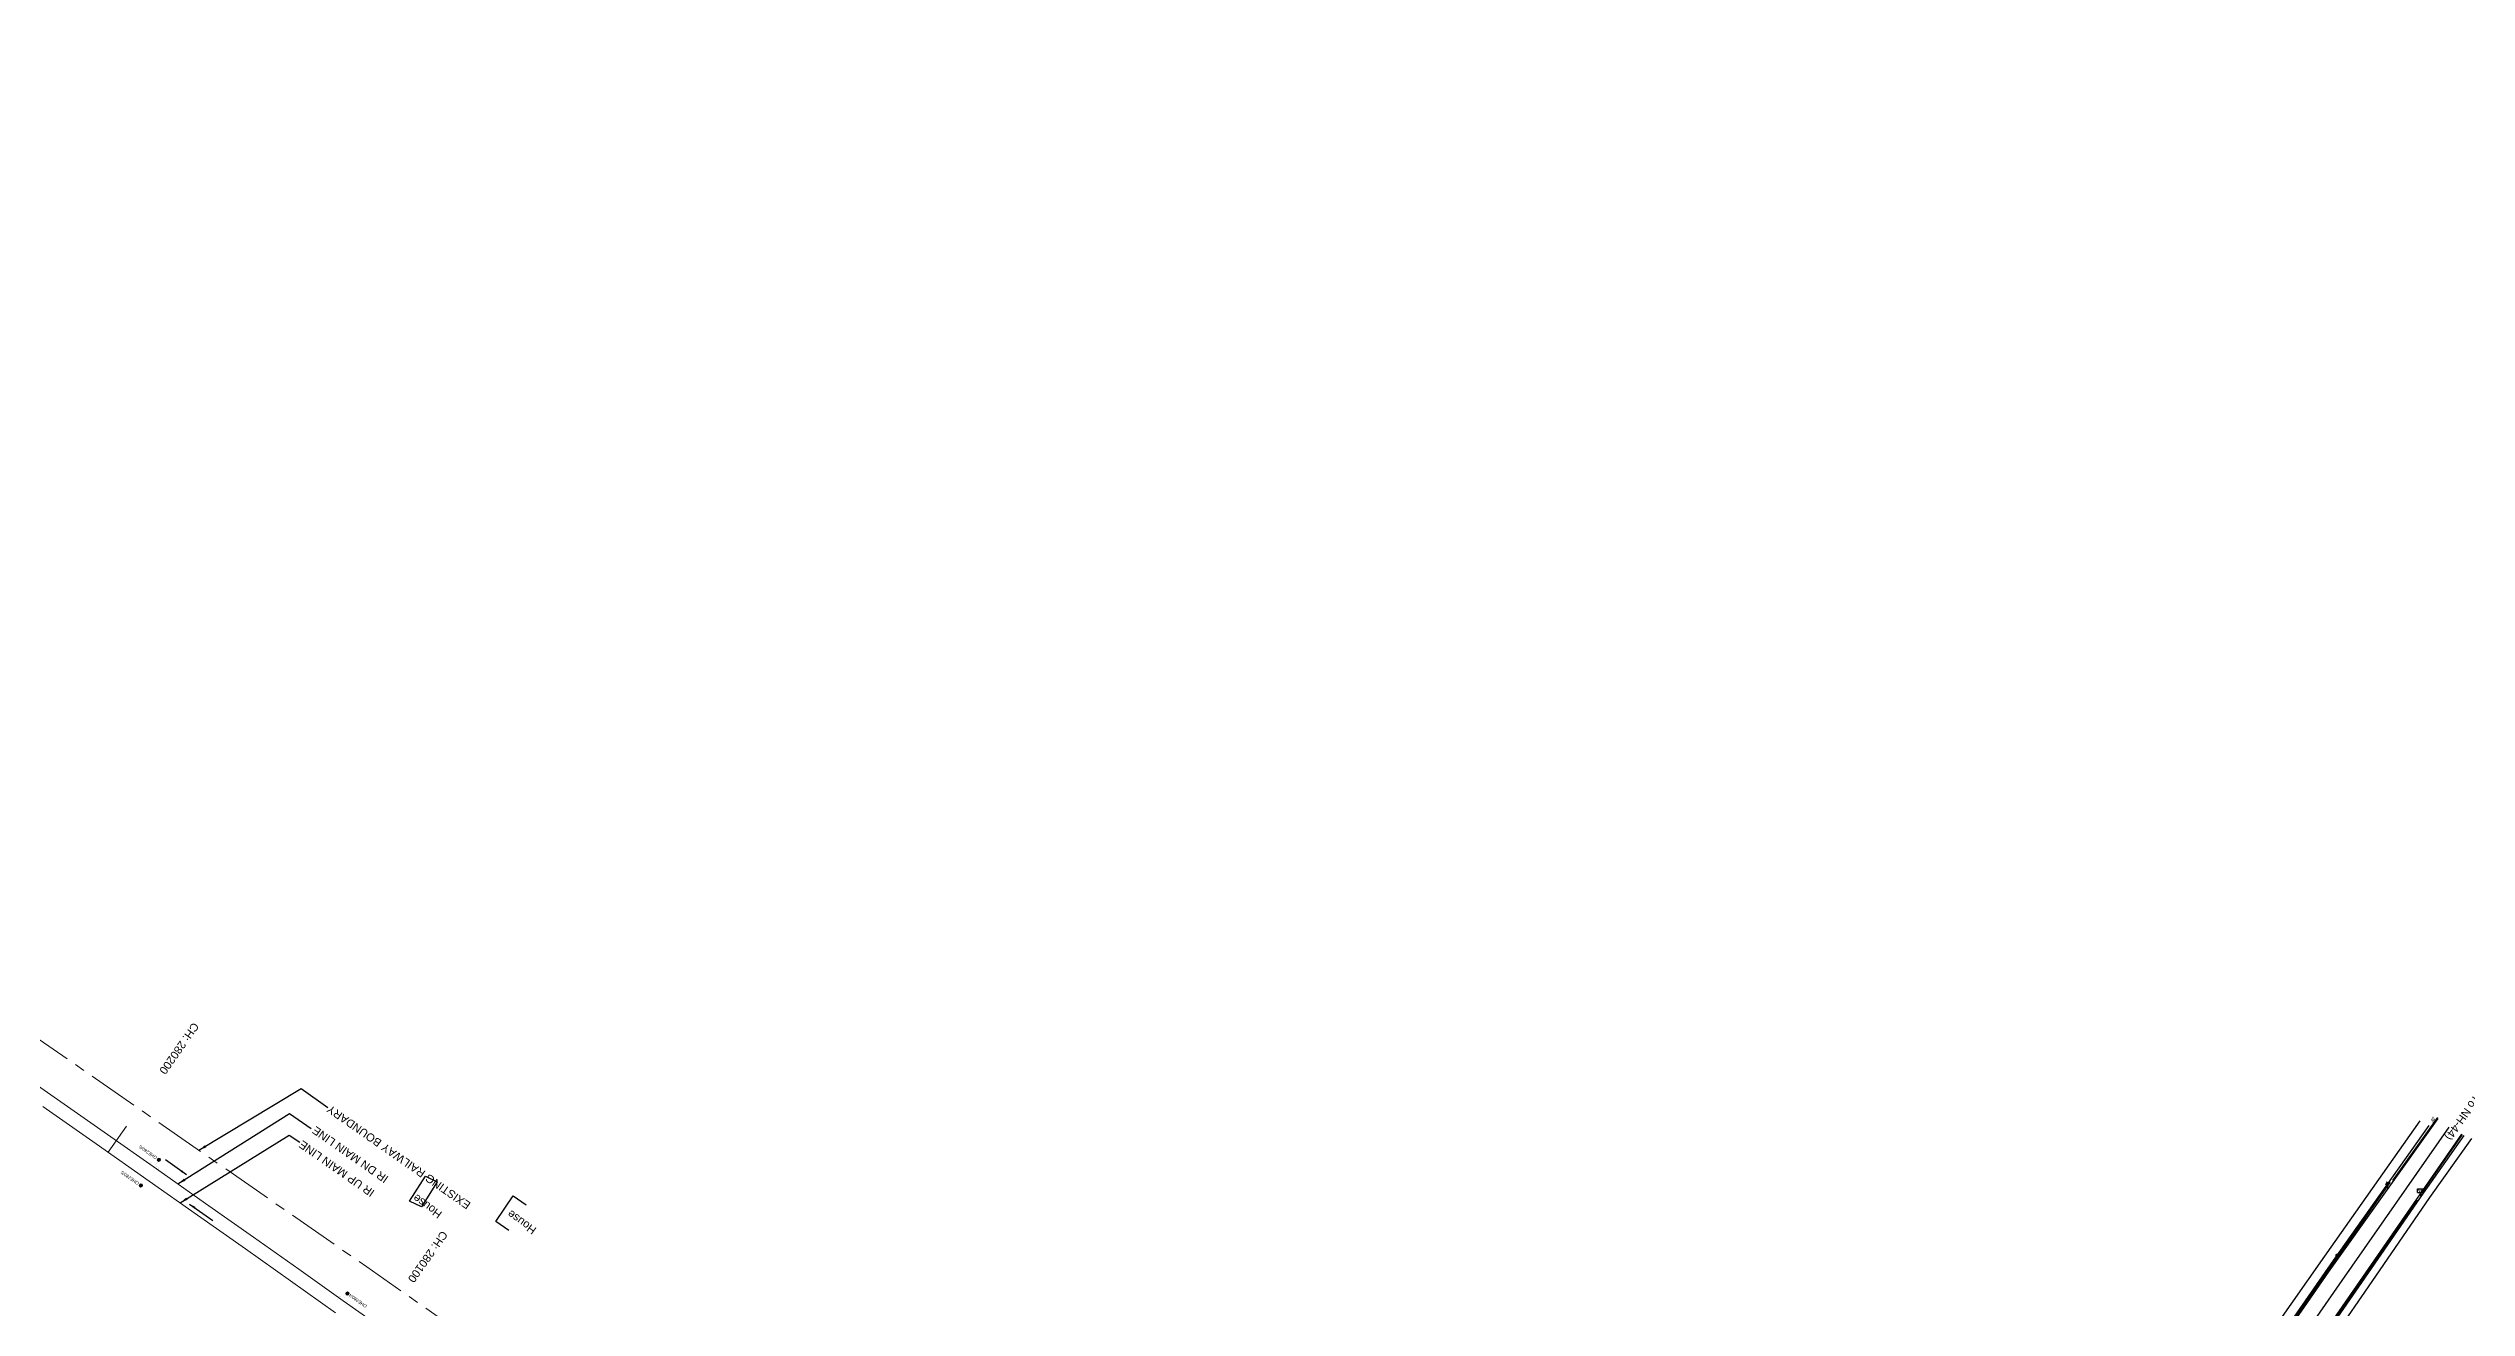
# Model space of a CAD drawing. Header units: metres. Extents: x 646303 to 662875, y 3366650 to 3378730.
# Drawn here: x 660779 to 661534, y 3368084 to 3368478 of the extents above; entities that cross this region are included whole.
import ezdxf
from ezdxf.enums import TextEntityAlignment as Align

# ---------------------------------------------------------------- set-up
doc = ezdxf.new("R2010")
doc.units = ezdxf.units.M
doc.header["$MEASUREMENT"] = 0
doc.header["$PDMODE"] = 3
doc.header["$PDSIZE"] = 0.5
doc.linetypes.add('CENTER', pattern=[50.8, 31.75, -6.35, 6.35, -6.35])
for name, color, linetype, lineweight in [('BOUNDARY DIMENTION', 10, 'Continuous', 0), ('Existing Chainage', 7, 'Continuous', 0), ('Existing IR Track', 143, 'Continuous', 0), ('Existing Railway Boundary', 7, 'CENTER', 0), ('flow direction', 7, 'Continuous', 0), ('OHE MAST', 8, 'Continuous', 0), ('OHE MAST TEXT', 8, 'Continuous', 0)]:
    doc.layers.add(name, color=color, linetype=linetype, lineweight=lineweight)
for name, color, linetype in [('BRIDGE_PARAPET', 7, 'Continuous'), ('DFCC Boundary', 6, 'CENTER'), ('GRILL', 251, 'Continuous'), ('LAMP_POST', 7, 'Continuous'), ('NAME_BOARD', 251, 'Continuous'), ('RESIDENTIAL_BL_PUC', 251, 'Continuous'), ('Side Details', 251, 'Continuous'), ('SIGN_BOARD', 251, 'Continuous'), ('SUB_ROAD_CENTRE', 34, 'Continuous'), ('SUB_ROAD_EDGE', 34, 'Continuous'), ('TOPO_TEXT', 251, 'Continuous')]:
    doc.layers.add(name, color=color, linetype=linetype)
doc.styles.add('NB', font='swissbo.ttf', dxfattribs={"height": 1.5})
doc.styles.get("Standard").update_dxf_attribs({"font": 'arial.ttf'})
doc.styles.add('Style-Arial', font='arial.ttf')
doc.dimstyles.new('DIM', dxfattribs={"dimtxt": 2.5, "dimasz": 2.5, "dimexe": 0.18, "dimexo": 0.0625, "dimgap": 0.09, "dimtad": 0, "dimtih": 1, "dimtoh": 1, "dimdec": 3, "dimzin": 0, "dimdsep": 46, "dimtxsty": 'Standard', "dimcen": 0.09, "dimadec": 0, "dimazin": 0, "dimtfac": 1, "dimtdec": 3, "dimtofl": 0, "dimtmove": 0, "dimatfit": 3, "dimfxl": 1, "dimtolj": 1, "dimtzin": 0, "dimarcsym": 0})
doc.dimstyles.new('ISO-25', dxfattribs={"dimtxt": 2.5, "dimasz": 2.5, "dimexe": 1.25, "dimexo": 0.625, "dimtad": 1, "dimtxsty": 'Standard', "dimcen": 2.5, "dimadec": 0, "dimazin": 0, "dimtfac": 1, "dimtmove": 0, "dimatfit": 3, "dimfxl": 1, "dimarcsym": 0})

# ---------------------------------------------------------------- blocks, each defined once
blk = doc.blocks.new('LP')
for points in [[(0, 0), (0, 1.5)], [(0.25, 1.35), (0.44, 1.35)]]:
    blk.add_lwpolyline(points)
for centre, radius, start, end in [((0.07, 0.99), 0.519, 57.64249, 97.31648), ((0.34, 1.33), 0.094, 11.70118, 168.04763)]:
    blk.add_arc(centre, radius, start, end)
at = {"extrusion": (0, 0, -1)}
blk.add_ellipse((0, 0.01), major_axis=(0.308, 0), ratio=0.400495, dxfattribs=at)
blk.add_ellipse((0.35, 1.36), major_axis=(0.0017, 0.0438), ratio=0.461056, start_param=1.74022, end_param=4.575836)
blk = doc.blocks.new('NB')
for p, q in [((-0.98, 0.82), (-0.98, 1.98)), ((-0.98, 1.98), (0.98, 1.98)), ((-0.98, 0.82), (0.98, 0.82)), ((-0.13, 0.82), (-0.13, 0)), ((-0.13, 0), (0.13, 0)), ((0.13, 0.82), (0.13, 0)), ((0.98, 1.98), (0.98, 0.82))]:
    blk.add_line(p, q)
at = {"style": 'NB', "width": 1.025371}
blk.add_text('NB', height=0.988, dxfattribs=at).set_placement((0, 1.4), align=Align.MIDDLE)
blk = doc.blocks.new('TSB')
at = {"const_width": 0.132}
blk.add_lwpolyline([(-0.51, 0.84), (0.54, 0.84), (0, 1.85)], close=True, dxfattribs=at)
at = {"const_width": 0.142}
blk.add_lwpolyline([(0, 0.84), (0, 0)], dxfattribs=at)
blk = doc.blocks.new('OHE MAST')
h = blk.add_hatch(color=256)
edge = h.paths.add_edge_path()
edge.add_arc((0, 0), 0.514, 0, 360)
at = {"const_width": 0.01, "flags": 128}
for points in [[(1.5, 3.5), (1.5, 2), (-1.5, 2), (-1.5, 3.5)], [(0, 2), (0, 0)]]:
    blk.add_lwpolyline(points, dxfattribs=at)
blk.add_circle((0, 0), 0.514)
blk = doc.blocks.new('*D1461')
at = {"layer": 'BOUNDARY DIMENTION', "color": 0, "lineweight": -2, "transparency": 16777216}
for p, q in [((662242.98, 3367093.66), (662239.54, 3367088.19)), ((662244.85, 3367095.44), (662244.16, 3367095.87)), ((662233.82, 3367079.1), (662238.08, 3367085.88)), ((662233.03, 3367076.64), (662232.33, 3367077.07))]:
    blk.add_line(p, q, dxfattribs=at)
at = {"layer": 'BOUNDARY DIMENTION', "color": 0, "transparency": 16777216}
for points in [[(662242.62, 3367093.88), (662243.33, 3367093.44), (662244.31, 3367095.78)], [(662233.46, 3367079.32), (662234.17, 3367078.87), (662232.49, 3367076.98)]]:
    blk.add_solid(points, dxfattribs=at)
at = {"layer": 'Defpoints', "color": 0, "linetype": 'Continuous', "ltscale": 0.5, "transparency": 16777216}
for p in [(647418.1, 3377902.15), (647420.31, 3377900.52), (647398.68, 3377871.33)]:
    blk.add_point(p, dxfattribs=at)
at = {"layer": 'Defpoints', "color": 0, "transparency": 16777216}
for p in [(662244.31, 3367095.78), (662244.9, 3367095.41), (662233.08, 3367076.61)]:
    blk.add_point(p, dxfattribs=at)
at = {"layer": 'DFCC Boundary', "color": 0, "linetype": 'Continuous', "lineweight": -2, "ltscale": 0.5, "transparency": 16777216}
for p, q in [((647420.26, 3377900.55), (647417.96, 3377902.26)), ((647416.61, 3377900.14), (647413.17, 3377895.5)), ((647397.96, 3377874.97), (647411.54, 3377893.3)), ((647398.63, 3377871.36), (647396.32, 3377873.07))]:
    blk.add_line(p, q, dxfattribs=at)
at = {"layer": 'DFCC Boundary', "color": 0, "linetype": 'Continuous', "ltscale": 0.5, "transparency": 16777216}
for points in [[(647416.28, 3377900.39), (647416.95, 3377899.9), (647418.1, 3377902.15)], [(647397.62, 3377875.22), (647398.29, 3377874.72), (647396.47, 3377872.96)]]:
    blk.add_solid(points, dxfattribs=at)
at = {"layer": 'BOUNDARY DIMENTION', "color": 0, "transparency": 16777216, "insert": (662238.81, 3367087.03), "char_height": 2.5, "attachment_point": 5, "rotation": 145}
blk.add_mtext('\\A1;22.208 m', dxfattribs=at)
at = {"layer": 'DFCC Boundary', "color": 0, "linetype": 'Continuous', "ltscale": 0.5, "transparency": 16777216, "insert": (647412.36, 3377894.4), "char_height": 2.5, "attachment_point": 5, "rotation": 145}
blk.add_mtext('\\A1;36.332 m', dxfattribs=at)
blk = doc.blocks.new('*D1462')
at = {"layer": 'BOUNDARY DIMENTION', "color": 0, "lineweight": -2, "transparency": 16777216}
for p, q in [((662549.11, 3366886.35), (662541.43, 3366875.79)), ((662551.8, 3366887.49), (662550.44, 3366888.48)), ((662534.84, 3366866.73), (662539.82, 3366873.58)), ((662534.58, 3366863.83), (662533.22, 3366864.82))]:
    blk.add_line(p, q, dxfattribs=at)
at = {"layer": 'BOUNDARY DIMENTION', "color": 0, "transparency": 16777216}
for points in [[(662548.78, 3366886.6), (662549.45, 3366886.11), (662550.58, 3366888.38)], [(662534.5, 3366866.98), (662535.18, 3366866.49), (662533.37, 3366864.71)]]:
    blk.add_solid(points, dxfattribs=at)
at = {"layer": 'Defpoints', "color": 0, "linetype": 'Continuous', "ltscale": 0.5, "transparency": 16777216}
for p in [(647247.45, 3378028.49), (647249.19, 3378027.21), (647225.93, 3377999.21)]:
    blk.add_point(p, dxfattribs=at)
at = {"layer": 'Defpoints', "color": 0, "transparency": 16777216}
for p in [(662551.85, 3366887.45), (662533.37, 3366864.71), (662534.63, 3366863.79)]:
    blk.add_point(p, dxfattribs=at)
at = {"layer": 'DFCC Boundary', "color": 0, "linetype": 'Continuous', "lineweight": -2, "ltscale": 0.5, "transparency": 16777216}
for p, q in [((647247.71, 3378025.19), (647242.02, 3378017.45)), ((647247.5, 3378028.45), (647249.34, 3378027.1)), ((647229.16, 3377999.94), (647240.4, 3378015.24)), ((647225.98, 3377999.17), (647227.82, 3377997.82))]:
    blk.add_line(p, q, dxfattribs=at)
at = {"layer": 'DFCC Boundary', "color": 0, "linetype": 'Continuous', "ltscale": 0.5, "transparency": 16777216}
for points in [[(647247.37, 3378025.44), (647248.05, 3378024.94), (647249.19, 3378027.21)], [(647228.82, 3378000.19), (647229.49, 3377999.7), (647227.68, 3377997.93)]]:
    blk.add_solid(points, dxfattribs=at)
at = {"layer": 'BOUNDARY DIMENTION', "color": 0, "transparency": 16777216, "insert": (662540.62, 3366874.68), "char_height": 2.5, "attachment_point": 5, "rotation": 145}
blk.add_mtext('\\A1;29.264 m', dxfattribs=at)
at = {"layer": 'DFCC Boundary', "color": 0, "linetype": 'Continuous', "ltscale": 0.5, "transparency": 16777216, "insert": (647241.21, 3378016.35), "char_height": 2.5, "attachment_point": 5, "rotation": 145}
blk.add_mtext('\\A1;36.332 m', dxfattribs=at)
blk = doc.blocks.new('*D1463')
at = {"layer": 'BOUNDARY DIMENTION', "color": 0, "lineweight": -2, "transparency": 16777216}
for p, q in [((662172.2, 3367138.17), (662169.01, 3367133.1)), ((662172.51, 3367140.93), (662173.68, 3367140.19)), ((662164.89, 3367126.55), (662167.55, 3367130.78)), ((662162.55, 3367125.07), (662163.71, 3367124.34))]:
    blk.add_line(p, q, dxfattribs=at)
at = {"layer": 'BOUNDARY DIMENTION', "color": 0, "transparency": 16777216}
for points in [[(662171.85, 3367138.39), (662172.55, 3367137.95), (662173.53, 3367140.29)], [(662164.54, 3367126.77), (662165.24, 3367126.33), (662163.56, 3367124.44)]]:
    blk.add_solid(points, dxfattribs=at)
at = {"layer": 'Defpoints', "color": 0, "linetype": 'Continuous', "ltscale": 0.5, "transparency": 16777216}
for p in [(647211.24, 3378055.28), (647211.52, 3378055.08), (647189.88, 3378025.9)]:
    blk.add_point(p, dxfattribs=at)
at = {"layer": 'Defpoints', "color": 0, "transparency": 16777216}
for p in [(662172.46, 3367140.96), (662173.53, 3367140.29), (662162.49, 3367125.11)]:
    blk.add_point(p, dxfattribs=at)
at = {"layer": 'DFCC Boundary', "color": 0, "linetype": 'Continuous', "lineweight": -2, "ltscale": 0.5, "transparency": 16777216}
for p, q in [((647209.75, 3378053.28), (647208.18, 3378051.16)), ((647211.47, 3378055.12), (647211.1, 3378055.39)), ((647191.09, 3378028.11), (647206.55, 3378048.96)), ((647189.83, 3378025.93), (647189.46, 3378026.21))]:
    blk.add_line(p, q, dxfattribs=at)
at = {"layer": 'DFCC Boundary', "color": 0, "linetype": 'Continuous', "ltscale": 0.5, "transparency": 16777216}
for points in [[(647209.42, 3378053.52), (647210.09, 3378053.03), (647211.24, 3378055.28)], [(647190.76, 3378028.36), (647191.43, 3378027.86), (647189.6, 3378026.1)]]:
    blk.add_solid(points, dxfattribs=at)
at = {"layer": 'BOUNDARY DIMENTION', "color": 0, "transparency": 16777216, "insert": (662168.28, 3367131.94), "char_height": 2.5, "attachment_point": 5, "rotation": 145}
blk.add_mtext('\\A1;18.726 m', dxfattribs=at)
at = {"layer": 'DFCC Boundary', "color": 0, "linetype": 'Continuous', "ltscale": 0.5, "transparency": 16777216, "insert": (647207.37, 3378050.06), "char_height": 2.5, "attachment_point": 5, "rotation": 145}
blk.add_mtext('\\A1;36.332 m', dxfattribs=at)

msp = doc.modelspace()

# ---------------------------------------------------------------- linework, layer by layer
at = {"layer": 'BRIDGE_PARAPET', "linetype": 'Continuous'}
for points in [[(661456.539, 3368045.979, 274.109), (661490.807, 3368095.425, 272.21), (661510.32, 3368123.295, 271.421), (661510.052, 3368123.385, 271.396), (661490.573, 3368095.609, 272.162), (661456.279, 3368046.139, 274.102)], [(661465.1583, 3368039.9233, 274.108), (661499.3093, 3368089.3243, 272.207), (661518.697, 3368117.574, 271.422), (661518.4277, 3368117.7477, 271.423), (661499.04, 3368089.498, 272.208), (661464.889, 3368040.097, 274.109)]]:
    msp.add_polyline3d(points, dxfattribs=at)
at = {"layer": 'Existing Chainage', "color": 0, "linetype": 'Continuous', "lineweight": 13, "flags": 128}
msp.add_lwpolyline([(660802.9434, 3368140.8993), (660797.2064, 3368132.7087)], dxfattribs=at)
at = {"layer": 'Existing IR Track', "flags": 128}
for points in [[(660764.4774, 3368161.1228), (660779.307, 3368150.6877), (660796.0136, 3368138.9714), (660812.38, 3368127.4938), (660827.6664, 3368116.7299), (660842.6407, 3368106.1853), (660856.7993, 3368096.1485), (660870.6338, 3368086.3416), (660888.1938, 3368073.9989)], [(660776.8309, 3368146.9803), (660793.4549, 3368135.3363), (660810.008, 3368123.742), (660825.1135, 3368113.1069), (660840.1592, 3368102.5139), (660854.232, 3368092.5036), (660868.2544, 3368082.5292)]]:
    msp.add_lwpolyline(points, dxfattribs=at)
at = {"layer": 'Existing Railway Boundary', "ltscale": 0.5, "flags": 128}
msp.add_lwpolyline([(661261.7891, 3367825.266), (661056.265, 3367974.075), (660993.301, 3368017.793), (660936.05, 3368056.271), (660878.069, 3368096.898), (660619.115, 3368276.641), (660585.57, 3368300.327), (660527.021, 3368341.267), (660475.796, 3368378.834), (660472.525, 3368381.207), (660354.292, 3368462.605), (660294.488, 3368503.833), (660263.456, 3368528.086), (660239.049, 3368541.658), (660181.559, 3368585.221), (660122.552, 3368626.428), (660067.615, 3368665.39), (660038.774, 3368685.67), (660013.248, 3368703.186), (659738.162, 3368894.558), (659689.517, 3368933.836), (659629.745, 3368974.06), (659574.708, 3369013.277), (659518.309, 3369050.492), (659464.579, 3369090.051), (659349.668, 3369170.723), (659290.065, 3369211.752), (659242.569, 3369244.656), (659188.19, 3369284.473), (659129.796, 3369327.676), (659081.69, 3369359.821), (659031.063, 3369397.024), (658979.264, 3369433.353), (658865.974, 3369516.982), (658811.255, 3369554.498), (658751.073, 3369594.048), (658694.993, 3369631.12), (658636.558, 3369673.911), (658584.848, 3369710.307), (658526.088, 3369751.867), (658475.026, 3369788.399), (658415.871, 3369829.614), (658358.4433, 3369870.2353), (658365.6376, 3369880.8523), (658315.7686, 3369914.6449), (658262.4534, 3369951.1191), (658207.5898, 3369987.2088), (658170.1377, 3370012.0734), (658163.95, 3370016.0498), (658153.8737, 3370024.2065), (658103.11, 3370064.883), (658050.4836, 3370102.7082), (658036.3757, 3370112.9363)], dxfattribs=at)
at = {"layer": 'GRILL', "linetype": 'Continuous'}
for points in [[(661525.066, 3368143.618, 269.79), (661511.015, 3368123.919, 271.172)], [(661520.318, 3368120.181, 271.134), (661532.827, 3368138.252, 269.735)]]:
    msp.add_polyline3d(points, dxfattribs=at)
at = {"layer": 'RESIDENTIAL_BL_PUC', "linetype": 'Continuous'}
msp.add_polyline3d([(660900.025, 3368123.435, 268.846), (660895.097, 3368115.722, 267.565), (660891.374, 3368117.444, 268.049), (660896.35, 3368125.2322, 268.049)], close=True, dxfattribs=at)
msp.add_polyline3d([(660922.4555, 3368108.3222, 268.228), (660918.317, 3368111.128, 268.228), (660923.738, 3368119.124, 268.607), (660927.8765, 3368116.3182, 268.607)], dxfattribs=at)
at = {"layer": 'SUB_ROAD_CENTRE', "linetype": 'Continuous'}
msp.add_polyline3d([(661460.877, 3368043.192, 273.223), (661495.261, 3368092.635, 271.394), (661528.757, 3368140.542, 269.857)], dxfattribs=at)
at = {"layer": 'SUB_ROAD_EDGE', "linetype": 'Continuous'}
for points in [[(661519.501, 3368142.565, 269.446), (661489.705, 3368100.235, 269.435), (661468.704, 3368070.218, 269.208), (661433.665, 3368020.289, 269.058), (661411.319, 3367988.604, 269.091), (661389.259, 3367955.869, 269.084), (661371.952, 3367929.904, 269.068), (661352.549, 3367902.518, 269.085), (661332.374, 3367872.633, 269.172), (661323.65, 3367860.037, 269.177), (661322.566, 3367853.355, 269.241)], [(661327.351, 3367858.446, 269.261), (661335.068, 3367870.307, 269.19), (661355.139, 3367900.485, 269.176), (661374.156, 3367928.042, 269.059), (661392.024, 3367954.008, 269.123), (661414.369, 3367986.423, 269.113), (661436.409, 3368018.135, 269.114), (661471.704, 3368068.946, 269.253), (661492.536, 3368098.943, 269.392), (661522.503, 3368141.083, 269.627)], [(661456.732, 3368045.792, 273.26), (661491.042, 3368095.282, 271.365), (661525.265, 3368143.275, 269.788)], [(661533.309, 3368137.936, 269.599), (661520.59, 3368119.93, 269.54), (661501.336, 3368092.029, 269.412), (661472.79, 3368050.742, 269.207), (661447.428, 3368014.053, 269.11), (661423.877, 3367979.931, 269.139), (661416.556, 3367969.202, 269.071), (661392.318, 3367934.548, 269.176), (661359.045, 3367887.052, 269.233), (661336.825, 3367856.723, 269.265), (661335.773, 3367855.091, 269.248), (661331.325, 3367851.835, 269.26), (661327.437, 3367855.028, 269.269), (661327.351, 3367858.446, 269.261)], [(661535.655, 3368136.969, 269.595), (661522.557, 3368118.61, 269.419), (661503.445, 3368090.673, 269.334), (661474.945, 3368049.409, 269.099), (661449.702, 3368012.675, 269.03), (661426.456, 3367978.293, 269.038), (661418.878, 3367967.734, 269.069), (661395.265, 3367933.181, 269.126), (661361.427, 3367885.553, 269.199), (661339.165, 3367854.454, 269.231), (661338.058, 3367853.193, 269.252), (661332.936, 3367847.529, 269.21)], [(661464.674, 3368040.309, 273.244), (661498.924, 3368089.589, 271.548), (661532.677, 3368138.352, 269.743)]]:
    msp.add_polyline3d(points, dxfattribs=at)

# ---------------------------------------------------------------- block references
at = {"layer": 'LAMP_POST', "linetype": 'Continuous'}
for p in [(661509.269, 3368121.786, 271.362), (661493.369, 3368099.281, 272.161)]:
    msp.add_blockref('LP', p, dxfattribs=at)
at = {"layer": 'NAME_BOARD', "linetype": 'Continuous'}
msp.add_blockref('NB', (661519.764, 3368119.303, 270.332), dxfattribs=at)
at = {"layer": 'OHE MAST', "color": 2, "rotation": 143.3908318566117}
for p in [(660813.099, 3368130.376), (660807.445, 3368122.373), (660871.975, 3368088.59)]:
    msp.add_blockref('OHE MAST', p, dxfattribs=at)
at = {"layer": 'SIGN_BOARD', "linetype": 'Continuous'}
for p in [(661523.664, 3368141.963, 269.989), (661509.233, 3368121.762, 271.36)]:
    msp.add_blockref('TSB', p, dxfattribs=at)

# ---------------------------------------------------------------- texts
at = {"layer": 'Existing Chainage', "color": 0, "linetype": 'Continuous', "lineweight": 0, "char_height": 2.5, "attachment_point": 6, "line_spacing_factor": 0.6, "style": 'Style-Arial'}
for s, insert, rotation in [('CH: 280200', (660814.0761, 3368157.5197), 234.9913145), ('CH: 280100', (660891.7393, 3368092.4561), 234.8358287)]:
    msp.add_mtext(s, dxfattribs=dict(at, insert=insert, rotation=rotation))
at = {"layer": 'Existing IR Track', "color": 7, "lineweight": 0}
for s, p in [('IR DN MAIN LINE', (660861.4288, 3368139.9823)), ('IR UP MAIN LINE', (660857.2771, 3368135.5384))]:
    msp.add_text(s, height=2.5, rotation=145, dxfattribs=at).set_placement(p, align=Align.MIDDLE_RIGHT)
at = {"layer": 'Existing Railway Boundary', "linetype": 'Continuous', "ltscale": 5}
msp.add_text('EXISTING RAILWAY BOUNDARY', height=2.5, rotation=145, dxfattribs=at).set_placement((660910.7521, 3368116.7959))
at = {"layer": 'OHE MAST TEXT'}
for s, p in [('OHE280/6', (660809.6915, 3368132.7026)), ('OHE280/5', (660804.0375, 3368124.6996)), ('OHE280/4', (660875.2462, 3368086.3306))]:
    msp.add_text(s, height=1, rotation=145, dxfattribs=at).set_placement(p, align=Align.MIDDLE_CENTER)
at = {"layer": 'Side Details'}
for p in [(660901.7824, 3368113.8722), (660931.2563, 3368108.9088)]:
    msp.add_text('House', height=2.5, rotation=144.1003129, dxfattribs=at).set_placement(p)
at = {"layer": 'TOPO_TEXT'}
msp.add_text('(Bitumen Road To NH-44)', height=2.5, rotation=235.0392156, dxfattribs=at).set_placement((661550.4328, 3368170.8188))

# ---------------------------------------------------------------- dimensions: what is measured, and where the dimension line sits
at = {"layer": 'BOUNDARY DIMENTION'}
for base, p1, p2, angle, picture, middle in [((662173.529, 3367140.2883), (662162.4923, 3367125.1074), (662172.4611, 3367140.9598), 57.8361723, '*D1463', (662168.2806, 3367131.9424)), ((662533.3681, 3366864.7117), (662551.8505, 3366887.4548), (662534.6347, 3366863.7903), 233.9642797, '*D1462', (662540.6227, 3366874.6837)), ((662244.3078, 3367095.7789), (662233.0795, 3367076.6056), (662244.9018, 3367095.4054), 57.8361723, '*D1461', (662238.8082, 3367087.0333))]:
    dim = msp.add_linear_dim(base=base, p1=p1, p2=p2, angle=angle, dimstyle='DIM', override={"dimpost": ' m'}, dxfattribs=at)
    dim.commit()
    dim.dimension.update_dxf_attribs({"geometry": picture, "text_midpoint": middle, "dimtype": 129, "text_rotation": 145})

# ---------------------------------------------------------------- leaders
at = {"layer": 'Existing IR Track', "color": 7, "lineweight": 0}
for points in [[(660819.0285, 3368122.8122), (660853.9154, 3368144.8108), (660860.617, 3368140.1763)], [(660819.7207, 3368116.9038), (660853.8294, 3368138.0676), (660857.1721, 3368135.831)]]:
    msp.add_leader(points, dimstyle='ISO-25', override={"dimtxt": 0.5, "dimtad": 0}, dxfattribs=at)
at = {"layer": 'Existing Railway Boundary', "linetype": 'Continuous', "ltscale": 5}
msp.add_leader([(660825.581, 3368133.3305), (660857.5715, 3368152.6166), (660865.8712, 3368146.6608)], dimstyle='ISO-25', override={"dimtxt": 0.5, "dimtad": 0}, dxfattribs=at)
at = {"layer": 'flow direction', "lineweight": 0}
for points in [[(660821.7417, 3368125.7077), (660815.1252, 3368130.3565)], [(660822.6901, 3368116.5321), (660829.9815, 3368111.4089)]]:
    msp.add_leader(points, dimstyle='ISO-25', override={"dimtxt": 0.5, "dimasz": 2, "dimtad": 0}, dxfattribs=at)

doc.saveas('drawing.dxf')
